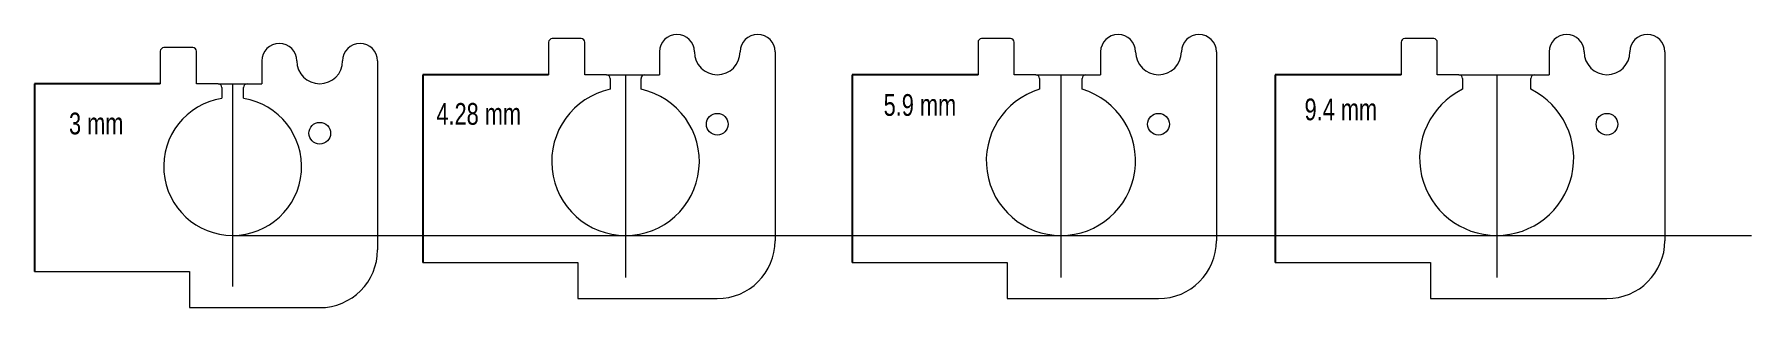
# Model space of a CAD drawing. Header units: millimetres. Extents: x 93 to 330, y 0 to 38.
import ezdxf

# ---------------------------------------------------------------- set-up
doc = ezdxf.new("R2010")
doc.units = ezdxf.units.MM
doc.layers.get('0').update_dxf_attribs({"linetype": 'CONTINUOUS', "lineweight": 25, "true_color": 0x000000})
for name, color, linetype, lineweight, true_color in [('3 side', 7, 'CONTINUOUS', 0, 0x000000), ('drawings', 2, 'CONTINUOUS', 0, 0xffff00), ('Etch', 6, 'CONTINUOUS', 0, 0xff00ff)]:
    doc.layers.add(name, color=color, linetype=linetype, lineweight=lineweight, true_color=true_color)
doc.styles.get("Standard").update_dxf_attribs({"font": 'txt', "width": 0.75})

msp = doc.modelspace()

# ---------------------------------------------------------------- linework, layer by layer
for p, q in [((110, 31.42), (92.59, 31.42)), ((92.59, 31.42), (92.59, 5.49)), ((163.69, 32.67), (146.28, 32.67)), ((146.28, 32.67), (146.28, 6.74)), ((223.05, 32.67), (205.64, 32.67)), ((205.64, 32.67), (205.64, 6.74)), ((281.54, 32.67), (264.13, 32.67)), ((264.13, 32.67), (264.13, 6.74))]:
    msp.add_line(p, q)
at = {"layer": '3 side'}
for p, q in [((110, 35.92), (110, 31.42)), ((114.5, 36.42), (110.5, 36.42)), ((115, 31.42), (115, 35.92)), ((163.69, 37.17), (163.69, 32.67)), ((168.19, 37.67), (164.19, 37.67)), ((168.69, 32.67), (168.69, 37.17)), ((179, 35.84), (179, 32.67)), ((195, 35.84), (195, 9.74)), ((223.05, 37.17), (223.05, 32.67)), ((227.55, 37.67), (223.55, 37.67)), ((228.05, 32.67), (228.05, 37.17)), ((240, 35.84), (240, 32.67)), ((256, 35.84), (256, 9.74)), ((281.54, 37.17), (281.54, 32.67)), ((286.04, 37.67), (282.04, 37.67)), ((286.54, 32.67), (286.54, 37.17)), ((302, 35.84), (302, 32.67)), ((318, 35.84), (318, 9.74)), ((124.04, 34.59), (124.04, 31.42)), ((140.04, 34.59), (140.04, 8.49)), ((118, 31.42), (115, 31.42)), ((118.5, 30.92), (118.5, 29.42)), ((121.5, 29.42), (121.5, 30.92)), ((122, 31.42), (124.04, 31.42)), ((171.69, 32.67), (168.69, 32.67)), ((172.19, 32.17), (172.19, 30.67)), ((176.46, 30.67), (176.46, 32.17)), ((176.96, 32.67), (179, 32.67)), ((231.05, 32.67), (228.05, 32.67)), ((231.55, 32.17), (231.55, 30.67)), ((237.46, 30.67), (237.46, 32.17)), ((237.96, 32.67), (240, 32.67)), ((289.54, 32.67), (286.54, 32.67)), ((290.04, 32.17), (290.04, 30.67)), ((299.46, 30.67), (299.46, 32.17)), ((299.96, 32.67), (302, 32.67)), ((92.59, 5.49), (114.04, 5.49)), ((114.04, 5.49), (114.04, 0.49)), ((146.28, 6.74), (167.72, 6.74)), ((167.72, 6.74), (167.72, 1.74)), ((205.64, 6.74), (227.09, 6.74)), ((227.09, 6.74), (227.09, 1.74)), ((264.13, 6.74), (285.58, 6.74)), ((285.58, 6.74), (285.58, 1.74)), ((114.04, 0.49), (132.04, 0.49)), ((167.72, 1.74), (187, 1.74)), ((227.09, 1.74), (248, 1.74)), ((285.58, 1.74), (310, 1.74))]:
    msp.add_line(p, q, dxfattribs=at)
for centre in [(187, 25.84), (248, 25.84), (310, 25.84), (132.04, 24.59)]:
    msp.add_circle(centre, 1.5, dxfattribs=at)
for centre, radius, start, end in [((181.42, 35.84), 2.42, 0, 180), ((192.58, 35.84), 2.42, 0, 180), ((242.42, 35.84), 2.42, 0, 180), ((253.58, 35.84), 2.42, 0, 180), ((304.42, 35.84), 2.42, 0, 180), ((315.58, 35.84), 2.42, 0, 180), ((110.5, 35.92), 0.5, 90, 180), ((114.5, 35.92), 0.5, 0, 90), ((126.46, 34.59), 2.42, 0, 180), ((137.62, 34.59), 2.42, 0, 180), ((164.19, 37.17), 0.5, 90, 180), ((168.19, 37.17), 0.5, 0, 90), ((187, 35.84), 3.16, 180, 360), ((223.55, 37.17), 0.5, 90, 180), ((227.55, 37.17), 0.5, 0, 90), ((248, 35.84), 3.16, 180, 360), ((282.04, 37.17), 0.5, 90, 180), ((286.04, 37.17), 0.5, 0, 90), ((310, 35.84), 3.16, 180, 360), ((132.04, 34.59), 3.16, 180, 360), ((118, 30.92), 0.5, 0, 90), ((122, 30.92), 0.5, 90, 180), ((171.69, 32.17), 0.5, 0, 90), ((176.96, 32.17), 0.5, 90, 180), ((231.05, 32.17), 0.5, 0, 90), ((237.96, 32.17), 0.5, 90, 180), ((289.54, 32.17), 0.5, 0, 90), ((299.96, 32.17), 0.5, 90, 180), ((120, 20), 9.53, 99.0518, 80.9482), ((174.32, 20.68), 10.21, 102.0812, 77.9188), ((234.51, 20.78), 10.32, 106.6529, 73.3471), ((294.75, 21.12), 10.65, 116.2523, 63.7477), ((187, 9.74), 8, 270, 0), ((248, 9.74), 8, 270, 0), ((310, 9.74), 8, 270, 0), ((132.04, 8.49), 8, 270, 0)]:
    msp.add_arc(centre, radius, start, end, dxfattribs=at)
at = {"layer": 'drawings'}
for p, q in [((118, 31.42), (122, 31.42)), ((120, 31.42), (120, 3.42)), ((171.69, 32.67), (176.96, 32.67)), ((174.32, 32.67), (174.32, 4.67)), ((231.05, 32.67), (237.96, 32.67)), ((234.51, 32.67), (234.51, 4.67)), ((289.54, 32.67), (299.96, 32.67)), ((294.75, 32.67), (294.75, 4.67)), ((120, 10.47), (330, 10.47))]:
    msp.add_line(p, q, dxfattribs=at)

# ---------------------------------------------------------------- texts
at = {"layer": 'Etch', "char_height": 3, "width": 100, "attachment_point": 1}
for s, insert in [('4.28\\~mm', (148.17, 28.77)), ('5.9\\~mm', (210, 30)), ('9.4\\~mm', (268.19, 29.39)), ('3\\~mm', (97.38, 27.44))]:
    msp.add_mtext(s, dxfattribs=dict(at, insert=insert))

doc.saveas('drawing.dxf')
